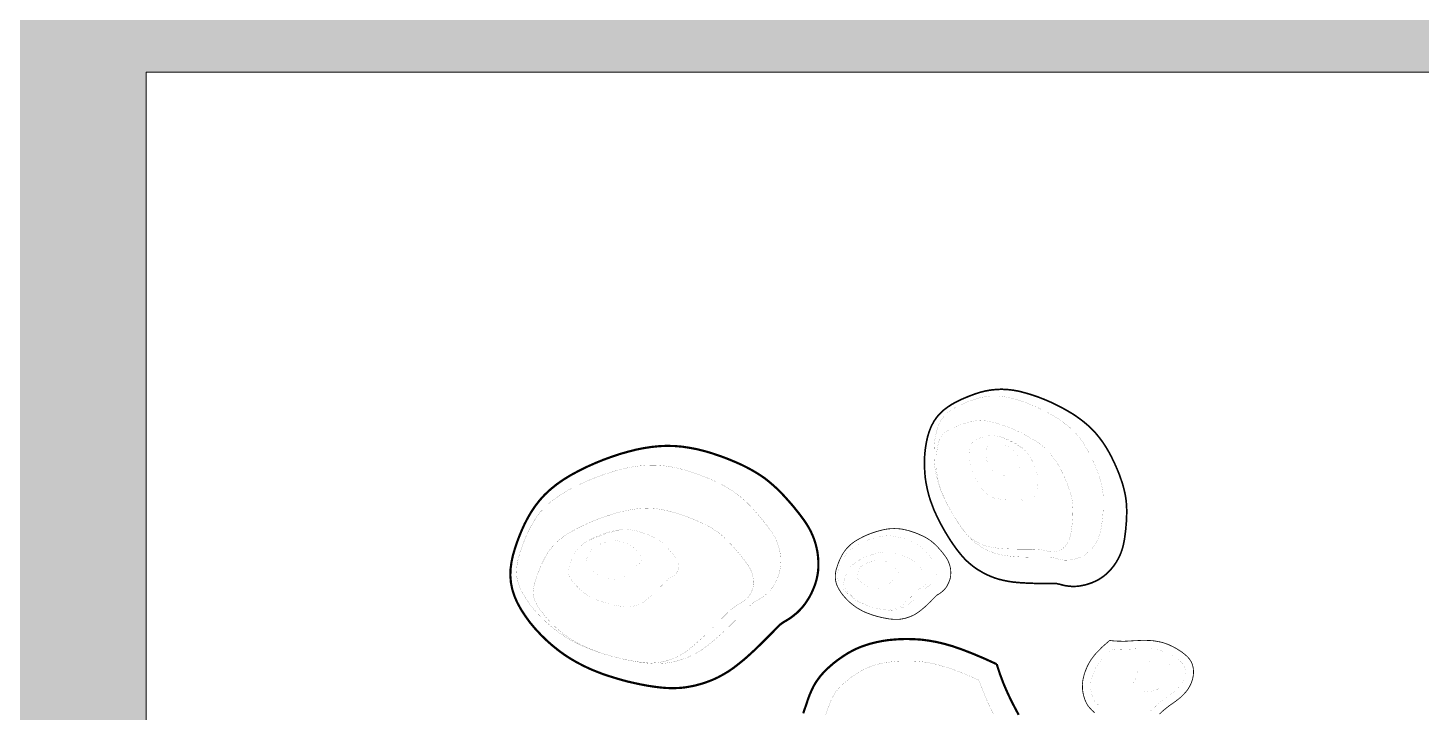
# Model space of a CAD drawing. Header units: feet. Extents: x 3576 to 8206, y -9151 to -6616.
# Drawn here: x 5023.83 to 5055.71, y -8146.84 to -8131.19 of the extents above; entities that cross this region are included whole.
import ezdxf

# ---------------------------------------------------------------- set-up
doc = ezdxf.new("R2010")
doc.units = ezdxf.units.FT
for name, color, linetype, lineweight in [('FURN', 253, 'CONTINUOUS', 15), ('FURNITURE', 14, 'CONTINUOUS', 0), ('Landscape', 114, 'CONTINUOUS', 5), ('STAIR', 184, 'CONTINUOUS', 9)]:
    doc.layers.add(name, color=color, linetype=linetype, lineweight=lineweight)

# ---------------------------------------------------------------- blocks, each defined once
blk = doc.blocks.new('Rocks')
at = {"layer": 'FURN', "color": 252, "linetype": 'Continuous'}
for points, const_width in [([(40.43, 19.06), (40.46, 18.69), (40.52, 18.31), (40.6, 17.91), (40.71, 17.52), (40.85, 17.12), (41.01, 16.72), (41.2, 16.34), (41.42, 15.97), (41.67, 15.61), (41.95, 15.28), (42.25, 14.97), (42.56, 14.68), (42.89, 14.41), (43.23, 14.17), (43.58, 13.95), (43.92, 13.76), (44.27, 13.6), (44.61, 13.46), (44.96, 13.34), (45.32, 13.24), (45.68, 13.15), (46.06, 13.08), (46.44, 13.01), (46.85, 12.95), (47.27, 12.89), (47.71, 12.84), (48.16, 12.8), (48.62, 12.76), (49.09, 12.73), (49.57, 12.72), (50.04, 12.73), (50.52, 12.75), (50.99, 12.79), (51.46, 12.86), (51.93, 12.95), (52.41, 13.06), (52.9, 13.19), (53.4, 13.34), (53.92, 13.52), (54.46, 13.72), (55.02, 13.94), (55.59, 14.19), (56.18, 14.46), (56.77, 14.76), (57.36, 15.09), (57.94, 15.46), (58.51, 15.85), (59.05, 16.28), (59.57, 16.74), (60.06, 17.24), (60.53, 17.78), (60.98, 18.35), (61.41, 18.95), (61.81, 19.58), (62.21, 20.24), (62.58, 20.93), (62.95, 21.66), (63.29, 22.4), (63.61, 23.16), (63.9, 23.93), (64.16, 24.7), (64.37, 25.46), (64.53, 26.21), (64.63, 26.94), (64.68, 27.64), (64.67, 28.32), (64.61, 28.98), (64.51, 29.61), (64.37, 30.23), (64.2, 30.84), (64, 31.44), (63.78, 32.02), (63.54, 32.6), (63.28, 33.16), (63, 33.71), (62.68, 34.24), (62.33, 34.73), (61.93, 35.19), (61.47, 35.61), (60.96, 35.98), (60.39, 36.3), (59.77, 36.57), (59.1, 36.79), (58.41, 36.96), (57.69, 37.1), (56.95, 37.19), (56.22, 37.24), (55.49, 37.26), (54.79, 37.24), (54.09, 37.19), (53.41, 37.11), (52.74, 36.99), (52.08, 36.84), (51.43, 36.66), (50.77, 36.45), (50.11, 36.2), (49.45, 35.93), (48.8, 35.62), (48.15, 35.3), (47.52, 34.97), (46.92, 34.62), (46.34, 34.27), (45.81, 33.93), (45.32, 33.59), (44.88, 33.27), (44.49, 32.96), (44.14, 32.66), (43.82, 32.35), (43.53, 32.05), (43.26, 31.74), (43.01, 31.41), (42.77, 31.08), (42.54, 30.72), (42.31, 30.34), (42.1, 29.94), (41.89, 29.5), (41.7, 29.04), (41.53, 28.53), (41.37, 27.99), (41.24, 27.4), (41.14, 26.77), (41.05, 26.11), (40.99, 25.44), (40.94, 24.77), (40.91, 24.13), (40.89, 23.54), (40.87, 23.01), (40.86, 22.56), (40.85, 22.21), (40.85, 21.94), (40.84, 21.74), (40.83, 21.58), (40.81, 21.46), (40.79, 21.36), (40.76, 21.25), (40.73, 21.13), (40.68, 20.97), (40.63, 20.78), (40.57, 20.56), (40.52, 20.31), (40.48, 20.03), (40.44, 19.73), (40.43, 19.41)], 0.2), ([(44.68, 21.85), (44.69, 21.7), (44.71, 21.56), (44.74, 21.41), (44.78, 21.25), (44.84, 21.09), (44.9, 20.95), (44.96, 20.82), (45.03, 20.71), (45.1, 20.61), (45.19, 20.5), (45.3, 20.39), (45.43, 20.27), (45.57, 20.16), (45.71, 20.05), (45.86, 19.96), (45.99, 19.88), (46.12, 19.82), (46.26, 19.77), (46.4, 19.72), (46.57, 19.67), (46.78, 19.62), (47.03, 19.57), (47.32, 19.52), (47.66, 19.47), (48.03, 19.42), (48.4, 19.38), (48.78, 19.34), (49.14, 19.31), (49.5, 19.29), (49.85, 19.28), (50.17, 19.29), (50.48, 19.3), (50.77, 19.33), (51.07, 19.37), (51.38, 19.43), (51.7, 19.5), (52.04, 19.59), (52.42, 19.71), (52.83, 19.85), (53.27, 20.01), (53.74, 20.2), (54.21, 20.4), (54.67, 20.62), (55.13, 20.85), (55.57, 21.1), (55.98, 21.35), (56.37, 21.62), (56.72, 21.9), (57.06, 22.2), (57.38, 22.53), (57.7, 22.9), (58.02, 23.31), (58.34, 23.75), (58.66, 24.24), (58.98, 24.78), (59.29, 25.35), (59.6, 25.96), (59.89, 26.58), (60.15, 27.21), (60.38, 27.82), (60.58, 28.41), (60.73, 28.97), (60.84, 29.48), (60.9, 29.92), (60.93, 30.31), (60.92, 30.68), (60.89, 31.04), (60.83, 31.42), (60.74, 31.8), (60.62, 32.22), (60.48, 32.66), (60.3, 33.12), (60.12, 33.57), (59.94, 33.97), (59.76, 34.31), (59.59, 34.59), (59.44, 34.8), (59.3, 34.96), (59.18, 35.07), (59.05, 35.17), (58.87, 35.27), (58.59, 35.39), (58.23, 35.51), (57.8, 35.61), (57.32, 35.7), (56.81, 35.77), (56.28, 35.81), (55.74, 35.82), (55.23, 35.81), (54.73, 35.77), (54.25, 35.71), (53.78, 35.63), (53.3, 35.52), (52.83, 35.39), (52.34, 35.23), (51.84, 35.04), (51.31, 34.82), (50.77, 34.58), (50.24, 34.31), (49.7, 34.02), (49.19, 33.73), (48.71, 33.44), (48.27, 33.16), (47.88, 32.89), (47.56, 32.65), (47.29, 32.44), (47.08, 32.26), (46.91, 32.09), (46.76, 31.93), (46.62, 31.77), (46.48, 31.59), (46.33, 31.38), (46.18, 31.15), (46.04, 30.93), (45.92, 30.69), (45.8, 30.45), (45.7, 30.19), (45.6, 29.9), (45.5, 29.57), (45.42, 29.2), (45.35, 28.75), (45.28, 28.23), (45.23, 27.66), (45.18, 27.08), (45.15, 26.51), (45.13, 25.97), (45.12, 25.47), (45.11, 25.04), (45.1, 24.68), (45.09, 24.37), (45.08, 24.08), (45.06, 23.76), (45.01, 23.39), (44.94, 23.02), (44.86, 22.73), (44.81, 22.54), (44.77, 22.42), (44.74, 22.32), (44.72, 22.24), (44.71, 22.15), (44.69, 22.07), (44.68, 21.98)], 0.01), ([(50.97, 24.77), (50.97, 24.7), (50.98, 24.63), (51, 24.55), (51.02, 24.47), (51.05, 24.4), (51.08, 24.32), (51.11, 24.26), (51.14, 24.2), (51.18, 24.15), (51.22, 24.1), (51.28, 24.04), (51.34, 23.98), (51.41, 23.93), (51.49, 23.87), (51.56, 23.83), (51.63, 23.79), (51.69, 23.76), (51.76, 23.73), (51.83, 23.71), (51.92, 23.68), (52.02, 23.66), (52.14, 23.64), (52.29, 23.61), (52.46, 23.59), (52.65, 23.56), (52.83, 23.54), (53.02, 23.52), (53.2, 23.5), (53.38, 23.49), (53.55, 23.49), (53.72, 23.49), (53.87, 23.5), (54.02, 23.51), (54.16, 23.53), (54.32, 23.56), (54.48, 23.6), (54.65, 23.65), (54.84, 23.7), (55.04, 23.77), (55.27, 23.85), (55.5, 23.95), (55.73, 24.05), (55.97, 24.16), (56.19, 24.27), (56.41, 24.4), (56.62, 24.53), (56.81, 24.66), (56.99, 24.8), (57.16, 24.95), (57.32, 25.11), (57.48, 25.3), (57.64, 25.5), (57.8, 25.73), (57.96, 25.97), (58.12, 26.24), (58.28, 26.53), (58.43, 26.83), (58.57, 27.14), (58.7, 27.45), (58.82, 27.76), (58.92, 28.06), (58.99, 28.33), (59.05, 28.59), (59.08, 28.81), (59.09, 29), (59.09, 29.19), (59.07, 29.37), (59.04, 29.56), (59, 29.75), (58.94, 29.96), (58.87, 30.18), (58.78, 30.41), (58.69, 30.64), (58.6, 30.84), (58.51, 31.01), (58.43, 31.14), (58.35, 31.25), (58.28, 31.33), (58.22, 31.38), (58.15, 31.43), (58.06, 31.48), (57.93, 31.54), (57.75, 31.6), (57.53, 31.66), (57.29, 31.7), (57.03, 31.73), (56.77, 31.75), (56.5, 31.76), (56.24, 31.75), (55.99, 31.73), (55.75, 31.7), (55.52, 31.66), (55.28, 31.61), (55.04, 31.54), (54.8, 31.47), (54.55, 31.37), (54.29, 31.26), (54.02, 31.14), (53.75, 31), (53.48, 30.86), (53.23, 30.72), (52.98, 30.57), (52.76, 30.43), (52.57, 30.29), (52.41, 30.18), (52.28, 30.07), (52.17, 29.98), (52.08, 29.89), (52.01, 29.82), (51.94, 29.73), (51.87, 29.64), (51.79, 29.54), (51.72, 29.43), (51.65, 29.31), (51.59, 29.2), (51.53, 29.07), (51.48, 28.94), (51.43, 28.8), (51.38, 28.64), (51.34, 28.45), (51.3, 28.22), (51.27, 27.96), (51.24, 27.68), (51.22, 27.39), (51.21, 27.1), (51.2, 26.83), (51.19, 26.58), (51.18, 26.37), (51.18, 26.19), (51.18, 26.03), (51.17, 25.89), (51.16, 25.73), (51.14, 25.54), (51.1, 25.36), (51.06, 25.21), (51.03, 25.12), (51.02, 25.06), (51, 25.01), (50.99, 24.97), (50.98, 24.92), (50.98, 24.88), (50.97, 24.84)], 0.005), ([(54.07, 26.26), (54.07, 26.22), (54.07, 26.19), (54.08, 26.15), (54.09, 26.11), (54.11, 26.07), (54.12, 26.03), (54.14, 26), (54.15, 25.97), (54.17, 25.95), (54.19, 25.92), (54.22, 25.89), (54.25, 25.86), (54.29, 25.84), (54.33, 25.81), (54.36, 25.79), (54.4, 25.77), (54.43, 25.75), (54.46, 25.74), (54.5, 25.73), (54.54, 25.71), (54.59, 25.7), (54.65, 25.69), (54.73, 25.68), (54.81, 25.66), (54.91, 25.65), (55, 25.64), (55.09, 25.63), (55.18, 25.62), (55.27, 25.62), (55.36, 25.62), (55.44, 25.62), (55.52, 25.62), (55.59, 25.63), (55.66, 25.64), (55.74, 25.65), (55.82, 25.67), (55.91, 25.69), (56, 25.72), (56.1, 25.76), (56.22, 25.8), (56.33, 25.85), (56.45, 25.9), (56.57, 25.95), (56.68, 26.01), (56.79, 26.07), (56.89, 26.14), (56.99, 26.2), (57.08, 26.27), (57.16, 26.35), (57.24, 26.43), (57.32, 26.52), (57.4, 26.62), (57.48, 26.74), (57.56, 26.86), (57.64, 26.99), (57.72, 27.14), (57.8, 27.29), (57.87, 27.44), (57.93, 27.6), (57.99, 27.75), (58.04, 27.9), (58.08, 28.04), (58.11, 28.17), (58.12, 28.28), (58.13, 28.37), (58.13, 28.47), (58.12, 28.56), (58.1, 28.65), (58.08, 28.75), (58.05, 28.85), (58.02, 28.96), (57.97, 29.08), (57.93, 29.19), (57.88, 29.29), (57.84, 29.38), (57.8, 29.44), (57.76, 29.5), (57.72, 29.54), (57.69, 29.56), (57.66, 29.59), (57.61, 29.61), (57.55, 29.64), (57.46, 29.67), (57.35, 29.7), (57.23, 29.72), (57.1, 29.74), (56.97, 29.75), (56.83, 29.75), (56.7, 29.75), (56.58, 29.74), (56.46, 29.72), (56.34, 29.7), (56.22, 29.68), (56.1, 29.64), (55.98, 29.6), (55.86, 29.56), (55.73, 29.5), (55.59, 29.44), (55.46, 29.37), (55.32, 29.3), (55.2, 29.23), (55.08, 29.16), (54.96, 29.09), (54.87, 29.02), (54.79, 28.96), (54.72, 28.91), (54.67, 28.86), (54.62, 28.82), (54.59, 28.78), (54.55, 28.74), (54.52, 28.69), (54.48, 28.64), (54.44, 28.58), (54.41, 28.53), (54.38, 28.47), (54.35, 28.41), (54.32, 28.34), (54.3, 28.27), (54.27, 28.19), (54.25, 28.1), (54.23, 27.98), (54.22, 27.85), (54.2, 27.71), (54.19, 27.57), (54.19, 27.42), (54.18, 27.29), (54.18, 27.16), (54.17, 27.06), (54.17, 26.97), (54.17, 26.89), (54.17, 26.82), (54.16, 26.74), (54.15, 26.64), (54.13, 26.55), (54.11, 26.48), (54.1, 26.43), (54.09, 26.4), (54.08, 26.38), (54.08, 26.36), (54.07, 26.33), (54.07, 26.31), (54.07, 26.29)], 0.0025), ([(32.05, 8.93), (32.06, 8.8), (32.08, 8.65), (32.12, 8.5), (32.16, 8.36), (32.21, 8.21), (32.27, 8.06), (32.34, 7.91), (32.42, 7.77), (32.52, 7.64), (32.62, 7.52), (32.73, 7.4), (32.85, 7.29), (32.97, 7.19), (33.1, 7.1), (33.23, 7.02), (33.36, 6.95), (33.49, 6.89), (33.62, 6.83), (33.75, 6.79), (33.88, 6.75), (34.02, 6.72), (34.16, 6.69), (34.31, 6.67), (34.46, 6.64), (34.62, 6.62), (34.78, 6.6), (34.95, 6.59), (35.12, 6.57), (35.3, 6.56), (35.48, 6.56), (35.66, 6.56), (35.83, 6.57), (36.01, 6.58), (36.19, 6.61), (36.36, 6.64), (36.54, 6.68), (36.73, 6.73), (36.92, 6.79), (37.11, 6.86), (37.31, 6.93), (37.52, 7.01), (37.74, 7.11), (37.96, 7.21), (38.18, 7.32), (38.4, 7.45), (38.62, 7.58), (38.83, 7.73), (39.03, 7.89), (39.23, 8.07), (39.41, 8.25), (39.59, 8.45), (39.76, 8.67), (39.92, 8.89), (40.07, 9.13), (40.22, 9.38), (40.36, 9.64), (40.5, 9.91), (40.63, 10.19), (40.75, 10.47), (40.85, 10.76), (40.95, 11.05), (41.03, 11.33), (41.09, 11.62), (41.13, 11.89), (41.14, 12.15), (41.14, 12.41), (41.12, 12.65), (41.08, 12.89), (41.03, 13.13), (40.96, 13.35), (40.89, 13.58), (40.81, 13.79), (40.72, 14.01), (40.62, 14.22), (40.52, 14.43), (40.4, 14.63), (40.26, 14.81), (40.11, 14.98), (39.94, 15.14), (39.75, 15.28), (39.54, 15.4), (39.3, 15.5), (39.05, 15.58), (38.79, 15.65), (38.52, 15.7), (38.25, 15.73), (37.97, 15.75), (37.7, 15.76), (37.43, 15.75), (37.17, 15.73), (36.92, 15.7), (36.67, 15.66), (36.42, 15.6), (36.17, 15.54), (35.93, 15.46), (35.68, 15.36), (35.44, 15.26), (35.19, 15.15), (34.95, 15.03), (34.71, 14.9), (34.48, 14.77), (34.27, 14.64), (34.07, 14.51), (33.88, 14.39), (33.72, 14.26), (33.57, 14.15), (33.44, 14.03), (33.32, 13.92), (33.21, 13.8), (33.11, 13.69), (33.02, 13.57), (32.93, 13.44), (32.84, 13.31), (32.76, 13.17), (32.68, 13.01), (32.6, 12.85), (32.53, 12.68), (32.46, 12.49), (32.41, 12.28), (32.36, 12.06), (32.32, 11.82), (32.29, 11.58), (32.26, 11.33), (32.24, 11.08), (32.23, 10.84), (32.22, 10.62), (32.22, 10.42), (32.21, 10.25), (32.21, 10.12), (32.21, 10.02), (32.2, 9.94), (32.2, 9.88), (32.19, 9.84), (32.19, 9.8), (32.18, 9.76), (32.16, 9.71), (32.14, 9.65), (32.12, 9.58), (32.1, 9.5), (32.09, 9.4), (32.07, 9.3), (32.06, 9.19), (32.05, 9.06)], 0.075), ([(33.64, 9.98), (33.65, 9.92), (33.66, 9.87), (33.67, 9.82), (33.68, 9.76), (33.7, 9.7), (33.73, 9.64), (33.75, 9.59), (33.77, 9.55), (33.8, 9.52), (33.84, 9.48), (33.88, 9.43), (33.92, 9.39), (33.98, 9.35), (34.03, 9.31), (34.09, 9.27), (34.14, 9.24), (34.19, 9.22), (34.24, 9.2), (34.29, 9.18), (34.36, 9.16), (34.43, 9.15), (34.53, 9.13), (34.64, 9.11), (34.76, 9.09), (34.9, 9.07), (35.04, 9.05), (35.18, 9.04), (35.32, 9.03), (35.45, 9.02), (35.58, 9.02), (35.7, 9.02), (35.82, 9.03), (35.93, 9.04), (36.04, 9.05), (36.16, 9.07), (36.28, 9.1), (36.41, 9.13), (36.55, 9.18), (36.7, 9.23), (36.87, 9.29), (37.04, 9.36), (37.22, 9.44), (37.39, 9.52), (37.56, 9.61), (37.73, 9.7), (37.88, 9.8), (38.03, 9.9), (38.16, 10), (38.29, 10.11), (38.41, 10.24), (38.53, 10.37), (38.65, 10.53), (38.77, 10.69), (38.89, 10.88), (39.01, 11.08), (39.12, 11.29), (39.24, 11.52), (39.35, 11.76), (39.45, 11.99), (39.53, 12.22), (39.61, 12.44), (39.66, 12.65), (39.7, 12.84), (39.73, 13.01), (39.74, 13.15), (39.74, 13.29), (39.72, 13.43), (39.7, 13.57), (39.67, 13.71), (39.62, 13.87), (39.57, 14.03), (39.5, 14.21), (39.43, 14.38), (39.37, 14.53), (39.3, 14.65), (39.24, 14.76), (39.18, 14.84), (39.13, 14.9), (39.08, 14.94), (39.03, 14.97), (38.96, 15.01), (38.86, 15.06), (38.73, 15.1), (38.57, 15.14), (38.39, 15.18), (38.19, 15.2), (37.99, 15.21), (37.79, 15.22), (37.6, 15.21), (37.41, 15.2), (37.23, 15.18), (37.06, 15.15), (36.88, 15.11), (36.7, 15.06), (36.52, 15), (36.33, 14.93), (36.13, 14.85), (35.93, 14.75), (35.73, 14.65), (35.53, 14.55), (35.34, 14.44), (35.16, 14.33), (34.99, 14.22), (34.85, 14.12), (34.72, 14.03), (34.62, 13.95), (34.54, 13.88), (34.48, 13.82), (34.42, 13.76), (34.37, 13.7), (34.32, 13.63), (34.26, 13.55), (34.21, 13.47), (34.16, 13.38), (34.11, 13.3), (34.07, 13.21), (34.03, 13.11), (33.99, 13), (33.95, 12.88), (33.92, 12.74), (33.89, 12.57), (33.87, 12.37), (33.85, 12.16), (33.83, 11.94), (33.82, 11.73), (33.81, 11.53), (33.81, 11.34), (33.81, 11.18), (33.8, 11.04), (33.8, 10.93), (33.8, 10.82), (33.79, 10.7), (33.77, 10.56), (33.74, 10.42), (33.71, 10.31), (33.69, 10.24), (33.68, 10.19), (33.67, 10.16), (33.66, 10.13), (33.65, 10.09), (33.65, 10.06), (33.65, 10.03)], 0.00375), ([(36, 11.08), (36.01, 11.05), (36.01, 11.02), (36.01, 10.99), (36.02, 10.96), (36.03, 10.94), (36.04, 10.91), (36.06, 10.88), (36.07, 10.86), (36.08, 10.84), (36.1, 10.82), (36.12, 10.8), (36.14, 10.78), (36.17, 10.76), (36.2, 10.74), (36.22, 10.72), (36.25, 10.71), (36.27, 10.7), (36.3, 10.69), (36.33, 10.68), (36.36, 10.67), (36.4, 10.66), (36.44, 10.65), (36.5, 10.64), (36.56, 10.63), (36.63, 10.62), (36.7, 10.61), (36.77, 10.61), (36.84, 10.6), (36.91, 10.6), (36.97, 10.6), (37.03, 10.6), (37.09, 10.6), (37.15, 10.6), (37.2, 10.61), (37.26, 10.62), (37.32, 10.64), (37.38, 10.65), (37.45, 10.68), (37.53, 10.7), (37.61, 10.73), (37.7, 10.77), (37.79, 10.81), (37.88, 10.85), (37.96, 10.89), (38.04, 10.94), (38.12, 10.98), (38.2, 11.04), (38.26, 11.09), (38.32, 11.14), (38.38, 11.21), (38.45, 11.27), (38.51, 11.35), (38.57, 11.43), (38.62, 11.53), (38.68, 11.63), (38.74, 11.73), (38.8, 11.85), (38.85, 11.96), (38.9, 12.08), (38.95, 12.2), (38.98, 12.31), (39.01, 12.41), (39.03, 12.51), (39.04, 12.59), (39.05, 12.66), (39.05, 12.73), (39.04, 12.8), (39.03, 12.87), (39.01, 12.94), (38.99, 13.02), (38.97, 13.1), (38.93, 13.19), (38.9, 13.28), (38.86, 13.35), (38.83, 13.41), (38.8, 13.47), (38.77, 13.51), (38.75, 13.53), (38.72, 13.56), (38.7, 13.57), (38.66, 13.59), (38.61, 13.62), (38.54, 13.64), (38.46, 13.66), (38.37, 13.67), (38.28, 13.69), (38.18, 13.69), (38.08, 13.7), (37.98, 13.69), (37.89, 13.69), (37.8, 13.68), (37.71, 13.66), (37.62, 13.64), (37.53, 13.62), (37.44, 13.59), (37.35, 13.55), (37.25, 13.51), (37.15, 13.46), (37.05, 13.41), (36.95, 13.36), (36.85, 13.31), (36.76, 13.25), (36.68, 13.2), (36.6, 13.15), (36.54, 13.1), (36.49, 13.06), (36.45, 13.03), (36.42, 13), (36.39, 12.97), (36.37, 12.94), (36.34, 12.9), (36.31, 12.86), (36.28, 12.82), (36.26, 12.78), (36.24, 12.74), (36.21, 12.69), (36.19, 12.64), (36.18, 12.59), (36.16, 12.53), (36.14, 12.45), (36.13, 12.37), (36.12, 12.27), (36.11, 12.17), (36.1, 12.06), (36.09, 11.95), (36.09, 11.85), (36.09, 11.76), (36.08, 11.68), (36.08, 11.61), (36.08, 11.55), (36.08, 11.5), (36.07, 11.44), (36.07, 11.37), (36.05, 11.3), (36.04, 11.24), (36.03, 11.21), (36.02, 11.18), (36.02, 11.17), (36.01, 11.15), (36.01, 11.13), (36.01, 11.12), (36, 11.1)], 0.00187), ([(23.41, 0.5), (23.23, 0.29), (23.06, 0.06), (22.89, -0.19), (22.74, -0.46), (22.59, -0.74), (22.47, -1.04), (22.36, -1.34), (22.28, -1.66), (22.22, -1.98), (22.19, -2.3), (22.18, -2.62), (22.19, -2.94), (22.22, -3.26), (22.27, -3.57), (22.34, -3.87), (22.42, -4.15), (22.51, -4.42), (22.62, -4.68), (22.74, -4.93), (22.87, -5.17), (23.02, -5.41), (23.17, -5.65), (23.34, -5.89), (23.52, -6.14), (23.71, -6.4), (23.92, -6.66), (24.13, -6.93), (24.35, -7.19), (24.59, -7.46), (24.83, -7.72), (25.08, -7.97), (25.34, -8.21), (25.61, -8.44), (25.9, -8.66), (26.19, -8.86), (26.5, -9.06), (26.83, -9.26), (27.18, -9.44), (27.54, -9.63), (27.93, -9.81), (28.34, -9.99), (28.78, -10.17), (29.23, -10.34), (29.71, -10.5), (30.19, -10.64), (30.69, -10.76), (31.2, -10.85), (31.72, -10.92), (32.24, -10.95), (32.76, -10.95), (33.3, -10.92), (33.84, -10.86), (34.38, -10.78), (34.93, -10.66), (35.5, -10.52), (36.06, -10.36), (36.64, -10.18), (37.22, -9.97), (37.8, -9.74), (38.36, -9.49), (38.9, -9.22), (39.42, -8.94), (39.91, -8.63), (40.35, -8.3), (40.75, -7.96), (41.11, -7.59), (41.43, -7.22), (41.72, -6.83), (41.98, -6.43), (42.21, -6.02), (42.42, -5.6), (42.62, -5.17), (42.81, -4.74), (42.97, -4.31), (43.12, -3.87), (43.23, -3.42), (43.31, -2.97), (43.34, -2.52), (43.33, -2.05), (43.26, -1.59), (43.13, -1.11), (42.95, -0.64), (42.72, -0.17), (42.44, 0.3), (42.13, 0.76), (41.8, 1.2), (41.44, 1.62), (41.07, 2.01), (40.69, 2.38), (40.3, 2.73), (39.89, 3.05), (39.48, 3.34), (39.05, 3.62), (38.61, 3.88), (38.15, 4.11), (37.68, 4.34), (37.18, 4.54), (36.67, 4.74), (36.16, 4.91), (35.65, 5.07), (35.15, 5.21), (34.66, 5.34), (34.2, 5.44), (33.76, 5.53), (33.36, 5.59), (32.98, 5.64), (32.63, 5.67), (32.31, 5.68), (31.99, 5.67), (31.68, 5.65), (31.38, 5.62), (31.07, 5.57), (30.76, 5.5), (30.44, 5.43), (30.11, 5.33), (29.77, 5.21), (29.42, 5.07), (29.06, 4.9), (28.69, 4.69), (28.3, 4.45), (27.91, 4.18), (27.51, 3.87), (27.12, 3.55), (26.74, 3.23), (26.38, 2.91), (26.05, 2.62), (25.76, 2.34), (25.52, 2.11), (25.32, 1.93), (25.17, 1.8), (25.06, 1.69), (24.97, 1.62), (24.9, 1.56), (24.83, 1.52), (24.76, 1.48), (24.68, 1.43), (24.57, 1.37), (24.44, 1.3), (24.29, 1.22), (24.13, 1.11), (23.96, 0.99), (23.78, 0.85), (23.6, 0.69)], 0.15), ([(27.14, -0.3), (27.06, -0.39), (27, -0.47), (26.94, -0.57), (26.88, -0.67), (26.82, -0.79), (26.77, -0.9), (26.74, -1), (26.71, -1.09), (26.7, -1.18), (26.69, -1.29), (26.68, -1.41), (26.69, -1.53), (26.7, -1.67), (26.72, -1.8), (26.75, -1.93), (26.78, -2.04), (26.82, -2.14), (26.86, -2.24), (26.91, -2.34), (26.97, -2.46), (27.05, -2.6), (27.16, -2.76), (27.29, -2.94), (27.44, -3.15), (27.6, -3.37), (27.78, -3.6), (27.95, -3.81), (28.13, -4.03), (28.31, -4.23), (28.48, -4.42), (28.66, -4.59), (28.83, -4.75), (29, -4.89), (29.17, -5.03), (29.36, -5.16), (29.57, -5.29), (29.81, -5.43), (30.07, -5.57), (30.35, -5.72), (30.68, -5.87), (31.02, -6.02), (31.37, -6.16), (31.74, -6.3), (32.1, -6.42), (32.46, -6.52), (32.82, -6.61), (33.17, -6.67), (33.5, -6.72), (33.84, -6.74), (34.18, -6.74), (34.55, -6.72), (34.94, -6.68), (35.34, -6.61), (35.77, -6.52), (36.22, -6.41), (36.7, -6.28), (37.18, -6.12), (37.67, -5.95), (38.14, -5.76), (38.59, -5.56), (39.01, -5.36), (39.39, -5.14), (39.72, -4.94), (39.98, -4.74), (40.21, -4.55), (40.4, -4.35), (40.58, -4.14), (40.75, -3.91), (40.91, -3.66), (41.07, -3.38), (41.23, -3.07), (41.38, -2.73), (41.53, -2.4), (41.65, -2.09), (41.74, -1.82), (41.8, -1.58), (41.83, -1.39), (41.84, -1.23), (41.84, -1.11), (41.82, -0.99), (41.78, -0.84), (41.7, -0.63), (41.57, -0.37), (41.4, -0.09), (41.2, 0.22), (40.96, 0.53), (40.7, 0.83), (40.43, 1.12), (40.15, 1.39), (39.87, 1.64), (39.59, 1.87), (39.29, 2.08), (38.99, 2.27), (38.67, 2.46), (38.33, 2.63), (37.96, 2.81), (37.57, 2.97), (37.15, 3.13), (36.73, 3.27), (36.29, 3.41), (35.87, 3.53), (35.46, 3.63), (35.08, 3.72), (34.73, 3.79), (34.43, 3.84), (34.18, 3.87), (33.97, 3.88), (33.79, 3.89), (33.63, 3.89), (33.47, 3.88), (33.29, 3.86), (33.1, 3.83), (32.9, 3.79), (32.71, 3.74), (32.52, 3.68), (32.33, 3.62), (32.14, 3.54), (31.93, 3.44), (31.71, 3.32), (31.46, 3.16), (31.18, 2.97), (30.87, 2.73), (30.54, 2.46), (30.21, 2.18), (29.88, 1.89), (29.58, 1.62), (29.31, 1.37), (29.07, 1.14), (28.87, 0.96), (28.71, 0.8), (28.54, 0.65), (28.36, 0.5), (28.14, 0.33), (27.9, 0.17), (27.71, 0.06), (27.58, -0.01), (27.49, -0.05), (27.43, -0.09), (27.37, -0.12), (27.32, -0.16), (27.26, -0.2), (27.21, -0.24)], 0.0075), ([(13.57, 3.42), (13.55, 3.45), (13.53, 3.47), (13.52, 3.49), (13.49, 3.51), (13.47, 3.54), (13.45, 3.55), (13.43, 3.57), (13.41, 3.58), (13.39, 3.59), (13.36, 3.6), (13.33, 3.61), (13.3, 3.62), (13.27, 3.63), (13.24, 3.63), (13.2, 3.63), (13.17, 3.63), (13.15, 3.63), (13.12, 3.63), (13.09, 3.62), (13.06, 3.62), (13.02, 3.61), (12.98, 3.59), (12.92, 3.58), (12.86, 3.55), (12.8, 3.53), (12.73, 3.5), (12.67, 3.48), (12.6, 3.45), (12.54, 3.42), (12.48, 3.39), (12.43, 3.36), (12.38, 3.33), (12.33, 3.3), (12.29, 3.27), (12.24, 3.23), (12.2, 3.19), (12.15, 3.15), (12.1, 3.09), (12.04, 3.04), (11.98, 2.97), (11.92, 2.9), (11.86, 2.82), (11.8, 2.75), (11.75, 2.67), (11.7, 2.59), (11.65, 2.51), (11.61, 2.43), (11.58, 2.35), (11.55, 2.27), (11.52, 2.19), (11.5, 2.1), (11.49, 2), (11.47, 1.9), (11.46, 1.79), (11.46, 1.68), (11.46, 1.55), (11.46, 1.43), (11.47, 1.3), (11.48, 1.17), (11.5, 1.05), (11.52, 0.93), (11.54, 0.83), (11.57, 0.74), (11.6, 0.66), (11.63, 0.59), (11.66, 0.53), (11.7, 0.47), (11.74, 0.42), (11.79, 0.36), (11.84, 0.3), (11.91, 0.24), (11.98, 0.18), (12.05, 0.12), (12.11, 0.07), (12.17, 0.03), (12.22, 0), (12.27, -0.02), (12.3, -0.04), (12.34, -0.04), (12.37, -0.05), (12.4, -0.05), (12.46, -0.04), (12.53, -0.03), (12.61, -0.01), (12.7, 0.02), (12.79, 0.05), (12.88, 0.09), (12.97, 0.14), (13.05, 0.18), (13.13, 0.23), (13.21, 0.29), (13.28, 0.34), (13.35, 0.4), (13.41, 0.46), (13.48, 0.53), (13.55, 0.61), (13.61, 0.69), (13.68, 0.78), (13.75, 0.87), (13.81, 0.97), (13.87, 1.06), (13.92, 1.15), (13.97, 1.24), (14.01, 1.32), (14.04, 1.38), (14.07, 1.44), (14.09, 1.49), (14.1, 1.53), (14.11, 1.57), (14.12, 1.61), (14.13, 1.66), (14.13, 1.7), (14.14, 1.75), (14.14, 1.8), (14.14, 1.85), (14.14, 1.9), (14.13, 1.96), (14.12, 2.01), (14.11, 2.07), (14.09, 2.14), (14.06, 2.22), (14.03, 2.32), (13.99, 2.41), (13.94, 2.51), (13.9, 2.61), (13.85, 2.7), (13.81, 2.79), (13.78, 2.86), (13.75, 2.92), (13.72, 2.97), (13.7, 3.02), (13.67, 3.08), (13.65, 3.14), (13.63, 3.21), (13.61, 3.26), (13.6, 3.3), (13.6, 3.32), (13.6, 3.34), (13.59, 3.36), (13.59, 3.37), (13.58, 3.39), (13.58, 3.4)], 0.00187), ([(32.01, -2.13), (31.97, -2.17), (31.94, -2.21), (31.91, -2.26), (31.88, -2.32), (31.85, -2.37), (31.83, -2.43), (31.81, -2.48), (31.8, -2.52), (31.79, -2.57), (31.78, -2.62), (31.78, -2.68), (31.79, -2.75), (31.79, -2.81), (31.8, -2.88), (31.82, -2.94), (31.83, -3), (31.85, -3.05), (31.87, -3.1), (31.89, -3.15), (31.93, -3.21), (31.97, -3.28), (32.02, -3.36), (32.08, -3.45), (32.16, -3.55), (32.24, -3.66), (32.33, -3.78), (32.42, -3.89), (32.51, -3.99), (32.59, -4.09), (32.68, -4.19), (32.77, -4.27), (32.85, -4.35), (32.94, -4.42), (33.03, -4.49), (33.12, -4.56), (33.23, -4.63), (33.34, -4.69), (33.47, -4.76), (33.62, -4.84), (33.78, -4.91), (33.95, -4.99), (34.13, -5.06), (34.31, -5.13), (34.49, -5.19), (34.67, -5.24), (34.85, -5.28), (35.02, -5.32), (35.19, -5.34), (35.36, -5.35), (35.53, -5.35), (35.72, -5.34), (35.91, -5.32), (36.11, -5.28), (36.33, -5.24), (36.55, -5.18), (36.79, -5.12), (37.03, -5.04), (37.27, -4.95), (37.51, -4.86), (37.74, -4.76), (37.95, -4.66), (38.13, -4.55), (38.3, -4.45), (38.43, -4.35), (38.54, -4.25), (38.64, -4.15), (38.73, -4.05), (38.82, -3.94), (38.9, -3.81), (38.98, -3.67), (39.05, -3.51), (39.13, -3.35), (39.21, -3.18), (39.26, -3.02), (39.31, -2.89), (39.34, -2.77), (39.36, -2.67), (39.36, -2.6), (39.36, -2.53), (39.35, -2.47), (39.33, -2.4), (39.29, -2.29), (39.23, -2.16), (39.14, -2.02), (39.04, -1.87), (38.92, -1.72), (38.79, -1.56), (38.66, -1.42), (38.52, -1.28), (38.38, -1.16), (38.23, -1.05), (38.09, -0.94), (37.94, -0.84), (37.78, -0.75), (37.6, -0.66), (37.42, -0.58), (37.23, -0.49), (37.02, -0.41), (36.8, -0.34), (36.59, -0.27), (36.38, -0.21), (36.17, -0.16), (35.98, -0.12), (35.81, -0.08), (35.66, -0.06), (35.53, -0.04), (35.43, -0.04), (35.34, -0.03), (35.25, -0.04), (35.17, -0.04), (35.09, -0.05), (34.99, -0.07), (34.89, -0.09), (34.8, -0.11), (34.7, -0.14), (34.61, -0.17), (34.51, -0.21), (34.41, -0.26), (34.29, -0.32), (34.17, -0.4), (34.03, -0.5), (33.87, -0.61), (33.71, -0.75), (33.54, -0.89), (33.38, -1.03), (33.23, -1.17), (33.1, -1.3), (32.98, -1.41), (32.88, -1.5), (32.79, -1.58), (32.71, -1.65), (32.62, -1.73), (32.51, -1.82), (32.39, -1.89), (32.29, -1.95), (32.23, -1.98), (32.19, -2.01), (32.16, -2.02), (32.13, -2.04), (32.1, -2.06), (32.07, -2.08), (32.05, -2.1)], 0.00375), ([(34.43, -3.01), (34.42, -3.03), (34.4, -3.05), (34.38, -3.07), (34.37, -3.1), (34.35, -3.13), (34.34, -3.15), (34.33, -3.18), (34.33, -3.2), (34.32, -3.23), (34.32, -3.25), (34.32, -3.28), (34.32, -3.31), (34.32, -3.35), (34.33, -3.38), (34.34, -3.41), (34.34, -3.44), (34.35, -3.47), (34.36, -3.49), (34.38, -3.52), (34.39, -3.55), (34.41, -3.58), (34.44, -3.62), (34.47, -3.67), (34.51, -3.72), (34.55, -3.77), (34.59, -3.83), (34.64, -3.88), (34.68, -3.94), (34.73, -3.99), (34.77, -4.03), (34.81, -4.08), (34.86, -4.12), (34.9, -4.15), (34.94, -4.19), (34.99, -4.22), (35.04, -4.25), (35.1, -4.29), (35.17, -4.32), (35.24, -4.36), (35.32, -4.4), (35.4, -4.44), (35.49, -4.47), (35.58, -4.51), (35.67, -4.54), (35.77, -4.56), (35.85, -4.58), (35.94, -4.6), (36.03, -4.61), (36.11, -4.62), (36.2, -4.62), (36.29, -4.61), (36.38, -4.6), (36.49, -4.58), (36.59, -4.56), (36.71, -4.53), (36.82, -4.5), (36.95, -4.46), (37.07, -4.42), (37.18, -4.37), (37.3, -4.32), (37.4, -4.27), (37.5, -4.22), (37.58, -4.16), (37.65, -4.12), (37.7, -4.07), (37.75, -4.02), (37.79, -3.97), (37.84, -3.91), (37.88, -3.85), (37.92, -3.78), (37.96, -3.7), (38, -3.61), (38.03, -3.53), (38.06, -3.45), (38.08, -3.38), (38.1, -3.33), (38.11, -3.28), (38.11, -3.24), (38.11, -3.21), (38.1, -3.18), (38.09, -3.14), (38.07, -3.09), (38.04, -3.02), (38, -2.95), (37.95, -2.88), (37.89, -2.8), (37.83, -2.72), (37.76, -2.65), (37.69, -2.58), (37.62, -2.52), (37.55, -2.46), (37.47, -2.41), (37.4, -2.36), (37.32, -2.32), (37.23, -2.27), (37.14, -2.23), (37.04, -2.19), (36.94, -2.15), (36.83, -2.11), (36.72, -2.08), (36.62, -2.05), (36.51, -2.02), (36.42, -2), (36.33, -1.98), (36.26, -1.97), (36.19, -1.96), (36.14, -1.96), (36.1, -1.96), (36.06, -1.96), (36.02, -1.96), (35.97, -1.97), (35.93, -1.97), (35.88, -1.98), (35.83, -2), (35.78, -2.01), (35.73, -2.03), (35.68, -2.05), (35.63, -2.07), (35.58, -2.1), (35.51, -2.14), (35.44, -2.19), (35.37, -2.25), (35.28, -2.32), (35.2, -2.39), (35.12, -2.46), (35.05, -2.53), (34.98, -2.59), (34.92, -2.65), (34.87, -2.69), (34.83, -2.73), (34.79, -2.77), (34.74, -2.81), (34.68, -2.85), (34.63, -2.89), (34.58, -2.92), (34.54, -2.93), (34.52, -2.94), (34.51, -2.95), (34.49, -2.96), (34.48, -2.97), (34.47, -2.98), (34.45, -2.99)], 0.00187)]:
    blk.add_lwpolyline(points, close=True, dxfattribs=dict(at, const_width=const_width))
for points, const_width in [([(43.65, 19.96), (43.67, 19.72), (43.7, 19.46), (43.76, 19.19), (43.84, 18.91), (43.93, 18.63), (44.05, 18.36), (44.17, 18.11), (44.32, 17.87), (44.48, 17.64), (44.66, 17.42), (44.87, 17.21), (45.09, 17), (45.32, 16.81), (45.56, 16.64), (45.81, 16.49), (46.05, 16.35), (46.29, 16.24), (46.53, 16.14), (46.77, 16.06), (47.04, 15.98), (47.32, 15.92), (47.63, 15.86), (47.98, 15.8), (48.35, 15.74), (48.74, 15.69), (49.15, 15.64), (49.56, 15.6), (49.97, 15.56), (50.39, 15.54), (50.8, 15.53), (51.2, 15.54), (51.59, 15.55), (51.97, 15.59), (52.36, 15.64), (52.75, 15.72), (53.15, 15.81), (53.56, 15.92), (54, 16.05), (54.47, 16.21), (54.96, 16.39), (55.47, 16.6), (55.99, 16.82), (56.52, 17.07), (57.04, 17.33), (57.56, 17.62), (58.05, 17.93), (58.53, 18.27), (58.98, 18.62), (59.4, 19), (59.81, 19.42), (60.21, 19.87), (60.59, 20.35), (60.97, 20.88), (61.33, 21.44), (61.68, 22.04), (62.03, 22.67), (62.36, 23.34), (62.68, 24.02), (62.97, 24.71), (63.23, 25.4), (63.46, 26.08), (63.64, 26.74), (63.77, 27.37), (63.86, 27.96), (63.89, 28.5), (63.89, 29.03), (63.84, 29.54), (63.76, 30.04), (63.65, 30.55), (63.5, 31.06), (63.33, 31.58), (63.13, 32.1), (62.92, 32.61), (62.7, 33.1), (62.47, 33.54), (62.23, 33.94), (61.97, 34.29), (61.71, 34.6), (61.42, 34.87), (61.1, 35.1), (60.72, 35.31), (60.27, 35.51), (59.76, 35.68), (59.2, 35.82), (58.6, 35.93), (57.97, 36.01), (57.34, 36.05), (56.71, 36.07), (56.1, 36.05), (55.5, 36.01), (54.92, 35.94), (54.35, 35.84), (53.79, 35.71), (53.22, 35.56), (52.65, 35.37), (52.07, 35.15), (51.47, 34.9), (50.88, 34.63), (50.28, 34.33), (49.7, 34.02), (49.15, 33.71), (48.62, 33.39), (48.13, 33.07), (47.69, 32.77), (47.31, 32.49), (46.98, 32.23), (46.7, 31.99), (46.45, 31.75), (46.23, 31.52), (46.03, 31.28), (45.84, 31.03), (45.64, 30.76), (45.45, 30.47), (45.27, 30.16), (45.1, 29.85), (44.94, 29.51), (44.79, 29.14), (44.65, 28.75), (44.53, 28.31), (44.42, 27.83), (44.33, 27.29), (44.26, 26.7), (44.2, 26.08), (44.15, 25.46), (44.12, 24.85), (44.1, 24.28), (44.09, 23.77), (44.08, 23.33), (44.07, 22.97), (44.06, 22.68), (44.05, 22.44), (44.03, 22.2), (44, 21.96), (43.96, 21.72), (43.9, 21.52), (43.86, 21.36), (43.82, 21.22), (43.78, 21.08), (43.74, 20.93), (43.7, 20.76), (43.68, 20.58), (43.66, 20.39), (43.65, 20.18)], 0.01), ([(23.89, 10.7), (25.13, 11.12), (26.21, 11.52), (27.15, 11.9), (27.98, 12.27), (28.7, 12.64), (29.34, 13.01), (29.92, 13.39), (30.45, 13.77), (30.95, 14.18), (31.42, 14.6), (31.87, 15.03), (32.28, 15.47), (32.67, 15.91), (33.02, 16.36), (33.33, 16.8), (33.61, 17.23), (33.85, 17.66), (34.06, 18.07), (34.24, 18.48), (34.39, 18.88), (34.52, 19.28), (34.62, 19.67), (34.71, 20.07), (34.79, 20.46), (34.85, 20.86), (34.89, 21.25), (34.93, 21.65), (34.94, 22.05), (34.93, 22.45), (34.89, 22.85), (34.83, 23.25), (34.74, 23.65), (34.61, 24.05), (34.47, 24.45), (34.3, 24.86), (34.11, 25.26), (33.93, 25.67), (33.74, 26.08)], 0.2), ([(19.25, 12.71), (19.96, 12.47), (20.69, 12.21), (21.44, 11.91), (22.22, 11.57), (23.03, 11.17), (23.89, 10.7)], 0.2), ([(24.08, 12.88), (24.46, 13.01), (25.49, 13.38), (26.37, 13.74), (27.11, 14.08), (27.75, 14.4), (28.29, 14.71), (28.78, 15.03), (29.23, 15.36), (29.66, 15.71), (30.06, 16.07), (30.45, 16.44), (30.8, 16.81), (31.12, 17.19), (31.42, 17.56), (31.68, 17.92), (31.9, 18.27), (32.09, 18.6), (32.25, 18.92), (32.39, 19.23), (32.5, 19.54), (32.6, 19.84), (32.68, 20.15), (32.75, 20.47), (32.81, 20.8), (32.86, 21.13), (32.9, 21.45), (32.93, 21.76), (32.94, 22.05), (32.93, 22.34), (32.91, 22.61), (32.86, 22.87), (32.8, 23.13), (32.72, 23.41), (32.6, 23.72), (32.46, 24.06), (32.29, 24.43), (32.11, 24.83)], 0.01), ([(20.63, 14.36), (21.4, 14.08), (22.21, 13.76), (23.06, 13.38), (23.95, 12.95)], 0.01), ([(57.37, 25.17), (57.53, 25.4), (57.78, 25.79), (58.04, 26.22), (58.29, 26.68), (58.53, 27.16), (58.76, 27.66), (58.87, 27.91)], 0.008), ([(33.26, 9.27), (33.27, 9.18), (33.28, 9.09), (33.3, 8.98), (33.33, 8.88), (33.36, 8.77), (33.41, 8.67), (33.45, 8.58), (33.51, 8.49), (33.57, 8.4), (33.64, 8.32), (33.71, 8.24), (33.8, 8.16), (33.89, 8.09), (33.98, 8.03), (34.07, 7.97), (34.16, 7.92), (34.25, 7.88), (34.34, 7.84), (34.43, 7.81), (34.53, 7.78), (34.64, 7.76), (34.75, 7.73), (34.88, 7.71), (35.02, 7.69), (35.17, 7.67), (35.32, 7.65), (35.47, 7.64), (35.63, 7.62), (35.79, 7.61), (35.94, 7.61), (36.09, 7.61), (36.24, 7.62), (36.38, 7.63), (36.52, 7.65), (36.67, 7.68), (36.82, 7.71), (36.98, 7.76), (37.14, 7.81), (37.31, 7.87), (37.5, 7.93), (37.69, 8.01), (37.89, 8.1), (38.08, 8.19), (38.28, 8.29), (38.47, 8.4), (38.66, 8.51), (38.84, 8.64), (39.01, 8.77), (39.17, 8.91), (39.32, 9.07), (39.47, 9.24), (39.61, 9.42), (39.75, 9.62), (39.89, 9.83), (40.02, 10.05), (40.15, 10.29), (40.28, 10.54), (40.4, 10.79), (40.5, 11.05), (40.6, 11.31), (40.69, 11.57), (40.75, 11.82), (40.81, 12.05), (40.84, 12.27), (40.85, 12.48), (40.85, 12.67), (40.83, 12.86), (40.8, 13.05), (40.76, 13.24), (40.7, 13.43), (40.64, 13.63), (40.56, 13.82), (40.49, 14.02), (40.4, 14.2), (40.32, 14.37), (40.23, 14.52), (40.13, 14.65), (40.03, 14.76), (39.92, 14.86), (39.8, 14.95), (39.66, 15.03), (39.49, 15.1), (39.3, 15.17), (39.09, 15.22), (38.86, 15.26), (38.63, 15.29), (38.39, 15.31), (38.16, 15.31), (37.93, 15.31), (37.7, 15.29), (37.49, 15.26), (37.27, 15.23), (37.06, 15.18), (36.85, 15.12), (36.63, 15.05), (36.41, 14.97), (36.19, 14.88), (35.97, 14.77), (35.75, 14.66), (35.53, 14.55), (35.32, 14.43), (35.12, 14.31), (34.94, 14.19), (34.77, 14.08), (34.63, 13.97), (34.51, 13.87), (34.4, 13.78), (34.31, 13.69), (34.23, 13.61), (34.15, 13.52), (34.08, 13.42), (34.01, 13.32), (33.93, 13.21), (33.87, 13.1), (33.8, 12.98), (33.74, 12.85), (33.69, 12.72), (33.63, 12.57), (33.59, 12.4), (33.55, 12.22), (33.51, 12.02), (33.49, 11.8), (33.46, 11.57), (33.45, 11.33), (33.44, 11.11), (33.43, 10.89), (33.42, 10.7), (33.42, 10.54), (33.42, 10.4), (33.41, 10.29), (33.41, 10.2), (33.4, 10.11), (33.39, 10.02), (33.37, 9.93), (33.35, 9.86), (33.34, 9.8), (33.32, 9.75), (33.31, 9.69), (33.29, 9.64), (33.28, 9.57), (33.27, 9.5), (33.26, 9.43), (33.26, 9.35)], 0.00375), ([(38.4, 11.23), (38.46, 11.31), (38.56, 11.46), (38.65, 11.62), (38.75, 11.79), (38.84, 11.97), (38.93, 12.16), (38.97, 12.25)], 0.003), ([(17.82, 2.05), (17.87, 2.53), (17.91, 2.96), (17.92, 3.35), (17.93, 3.68), (17.92, 3.99), (17.89, 4.26), (17.86, 4.52), (17.81, 4.76), (17.75, 5), (17.68, 5.22), (17.6, 5.44), (17.52, 5.65), (17.43, 5.85), (17.33, 6.04), (17.23, 6.22), (17.13, 6.38), (17.02, 6.53), (16.92, 6.67), (16.8, 6.79), (16.69, 6.91), (16.58, 7.01), (16.46, 7.11), (16.34, 7.21), (16.22, 7.29), (16.09, 7.38), (15.96, 7.45), (15.83, 7.53), (15.7, 7.59), (15.56, 7.65), (15.42, 7.7), (15.27, 7.75), (15.12, 7.78), (14.97, 7.8), (14.81, 7.81), (14.64, 7.82), (14.48, 7.82), (14.31, 7.82)], 0.075), ([(9.89, 3.84), (9.88, 3.61), (9.86, 3.38), (9.83, 3.16), (9.8, 2.95), (9.77, 2.75), (9.73, 2.55), (9.69, 2.36), (9.65, 2.17), (9.61, 1.98), (9.58, 1.79), (9.55, 1.59), (9.52, 1.38), (9.51, 1.17), (9.51, 0.95), (9.51, 0.73), (9.53, 0.51), (9.57, 0.29), (9.62, 0.06), (9.69, -0.15), (9.78, -0.37), (9.88, -0.57), (10, -0.77), (10.13, -0.95), (10.28, -1.12), (10.44, -1.27), (10.61, -1.4), (10.79, -1.51), (10.97, -1.6), (11.16, -1.66), (11.36, -1.7), (11.57, -1.72), (11.78, -1.72), (12, -1.71), (12.22, -1.69), (12.45, -1.66), (12.69, -1.61), (12.92, -1.56), (13.16, -1.5), (13.41, -1.42), (13.65, -1.34), (13.89, -1.24), (14.13, -1.13), (14.36, -1), (14.58, -0.86), (14.81, -0.71), (15.02, -0.55), (15.23, -0.37), (15.44, -0.19), (15.64, 0), (15.83, 0.19), (16.02, 0.39), (16.21, 0.58), (16.4, 0.79), (16.6, 0.99), (16.8, 1.2), (17.02, 1.4), (17.26, 1.61), (17.52, 1.83), (17.82, 2.05)], 0.075), ([(17.11, 2.45), (17.12, 2.61), (17.16, 3.01), (17.17, 3.37), (17.18, 3.67), (17.17, 3.94), (17.15, 4.18), (17.12, 4.39), (17.07, 4.6), (17.02, 4.8), (16.97, 4.99), (16.9, 5.18), (16.83, 5.36), (16.75, 5.53), (16.67, 5.69), (16.59, 5.83), (16.51, 5.97), (16.42, 6.08), (16.34, 6.19), (16.26, 6.28), (16.17, 6.37), (16.08, 6.45), (15.99, 6.53), (15.89, 6.6), (15.79, 6.67), (15.69, 6.74), (15.58, 6.81), (15.48, 6.86), (15.38, 6.91), (15.29, 6.96), (15.19, 6.99), (15.09, 7.02), (14.99, 7.04), (14.89, 7.05), (14.76, 7.06), (14.62, 7.07), (14.47, 7.07), (14.31, 7.07), (14.13, 7.07), (13.94, 7.08), (13.75, 7.09), (13.56, 7.1)], 0.00375), ([(10.7, 4.48), (10.68, 4.26), (10.66, 4.03), (10.64, 3.79), (10.63, 3.55), (10.61, 3.31), (10.58, 3.07), (10.55, 2.83), (10.51, 2.61), (10.46, 2.4), (10.42, 2.21), (10.38, 2.02), (10.35, 1.84), (10.32, 1.67), (10.29, 1.49), (10.27, 1.32), (10.26, 1.14), (10.26, 0.96), (10.26, 0.78), (10.28, 0.6), (10.31, 0.43), (10.35, 0.26), (10.4, 0.1), (10.46, -0.06), (10.54, -0.21), (10.62, -0.35), (10.72, -0.48), (10.82, -0.6), (10.93, -0.7), (11.04, -0.79), (11.14, -0.85), (11.24, -0.9), (11.35, -0.93), (11.48, -0.96), (11.61, -0.97), (11.77, -0.97), (11.94, -0.97), (12.13, -0.95), (12.33, -0.92), (12.54, -0.88), (12.75, -0.83), (12.96, -0.77), (13.17, -0.71), (13.38, -0.64), (13.59, -0.55), (13.79, -0.46), (13.98, -0.35), (14.18, -0.23), (14.37, -0.1), (14.56, 0.04), (14.74, 0.2), (14.93, 0.36), (15.12, 0.54), (15.3, 0.72), (15.48, 0.9), (15.67, 1.1), (15.86, 1.3), (16.06, 1.51), (16.28, 1.73), (16.51, 1.96), (16.78, 2.19), (17.06, 2.42)], 0.00375), ([(25.59, -0.74), (25.47, -0.88), (25.35, -1.04), (25.24, -1.21), (25.13, -1.4), (25.03, -1.59), (24.94, -1.8), (24.87, -2), (24.82, -2.2), (24.78, -2.41), (24.76, -2.62), (24.75, -2.84), (24.76, -3.07), (24.78, -3.29), (24.82, -3.51), (24.86, -3.73), (24.92, -3.93), (24.99, -4.11), (25.06, -4.29), (25.14, -4.47), (25.24, -4.65), (25.36, -4.84), (25.49, -5.04), (25.64, -5.25), (25.8, -5.48), (25.98, -5.72), (26.17, -5.96), (26.36, -6.2), (26.56, -6.44), (26.77, -6.67), (26.98, -6.9), (27.19, -7.11), (27.41, -7.31), (27.63, -7.5), (27.86, -7.67), (28.1, -7.84), (28.36, -8.01), (28.64, -8.17), (28.94, -8.34), (29.27, -8.5), (29.63, -8.67), (30, -8.84), (30.4, -9), (30.81, -9.15), (31.22, -9.29), (31.65, -9.41), (32.08, -9.52), (32.51, -9.59), (32.93, -9.65), (33.36, -9.68), (33.8, -9.68), (34.25, -9.65), (34.71, -9.6), (35.18, -9.52), (35.68, -9.42), (36.18, -9.3), (36.7, -9.15), (37.23, -8.98), (37.77, -8.79), (38.29, -8.58), (38.8, -8.36), (39.28, -8.12), (39.73, -7.87), (40.13, -7.61), (40.49, -7.35), (40.8, -7.08), (41.08, -6.8), (41.33, -6.51), (41.56, -6.2), (41.77, -5.87), (41.96, -5.53), (42.15, -5.16), (42.32, -4.78), (42.49, -4.4), (42.63, -4.03), (42.75, -3.67), (42.83, -3.33), (42.89, -3.01), (42.91, -2.71), (42.9, -2.41), (42.86, -2.12), (42.78, -1.81), (42.64, -1.46), (42.47, -1.1), (42.24, -0.72), (41.99, -0.34), (41.7, 0.03), (41.39, 0.39), (41.07, 0.74), (40.74, 1.06), (40.41, 1.35), (40.06, 1.63), (39.71, 1.88), (39.34, 2.11), (38.96, 2.34), (38.56, 2.54), (38.14, 2.74), (37.7, 2.93), (37.24, 3.1), (36.77, 3.26), (36.29, 3.41), (35.83, 3.54), (35.38, 3.66), (34.96, 3.75), (34.57, 3.83), (34.22, 3.88), (33.9, 3.92), (33.62, 3.95), (33.37, 3.95), (33.13, 3.95), (32.9, 3.93), (32.66, 3.9), (32.41, 3.86), (32.15, 3.81), (31.9, 3.75), (31.64, 3.68), (31.37, 3.58), (31.1, 3.47), (30.82, 3.34), (30.52, 3.17), (30.2, 2.98), (29.87, 2.74), (29.51, 2.47), (29.15, 2.18), (28.79, 1.87), (28.45, 1.57), (28.14, 1.29), (27.86, 1.02), (27.62, 0.8), (27.42, 0.61), (27.26, 0.47), (27.12, 0.34), (26.99, 0.23), (26.84, 0.11), (26.69, 0.01), (26.56, -0.06), (26.45, -0.12), (26.35, -0.17), (26.26, -0.22), (26.15, -0.29), (26.05, -0.35), (25.93, -0.43), (25.82, -0.52), (25.7, -0.63)], 0.0075), ([(35.59, -5.34), (35.79, -5.31), (36.14, -5.24), (36.5, -5.15), (36.88, -5.05), (37.26, -4.92), (37.65, -4.78), (37.84, -4.71)], 0.006)]:
    blk.add_lwpolyline(points, dxfattribs=dict(at, const_width=const_width))

msp = doc.modelspace()

# ---------------------------------------------------------------- hatches: boundary and pattern name
at = {"layer": 'Landscape', "lineweight": 25}
h = msp.add_hatch(dxfattribs=at)
h.set_pattern_fill('GRASS', color=62, scale=0.2, style=0)
h.set_pattern_definition([(90, (-2170.3763, -1033.5855), (-3.5921, 3.5921), [0.9525, -6.2317]), (45, (-2170.3763, -1033.5855), (-3.5921024, 3.5921024), [0.9525, -4.1275]), (135, (-2170.3763, -1033.5855), (-3.5921024, -3.5921024), [0.9525, -4.1275])])
h.paths.add_polyline_path([(4935.2386, -8020.7356), (5348.8386, -8021.4158), (5348.8386, -8132.2092), (5096.969, -8132.2092), (5026.5342, -8132.2092), (5026.528, -8277.4574), (4945.4514, -8277.5395)])

# ---------------------------------------------------------------- linework, layer by layer
at = {"layer": 'STAIR', "color": 7}
msp.add_lwpolyline([(5096.969, -8132.2092), (5026.5342, -8132.2092), (5026.5372, -8446.4266)], dxfattribs=at)

# ---------------------------------------------------------------- block references
at = {"layer": 'FURNITURE', "xscale": 0.2500000000075512, "yscale": 0.2500000000075512, "zscale": 0.2500000000075512, "rotation": 136.8985900084543}
msp.add_blockref('Rocks', (5052.1844, -8147.8713), dxfattribs=at)

doc.saveas('drawing.dxf')
